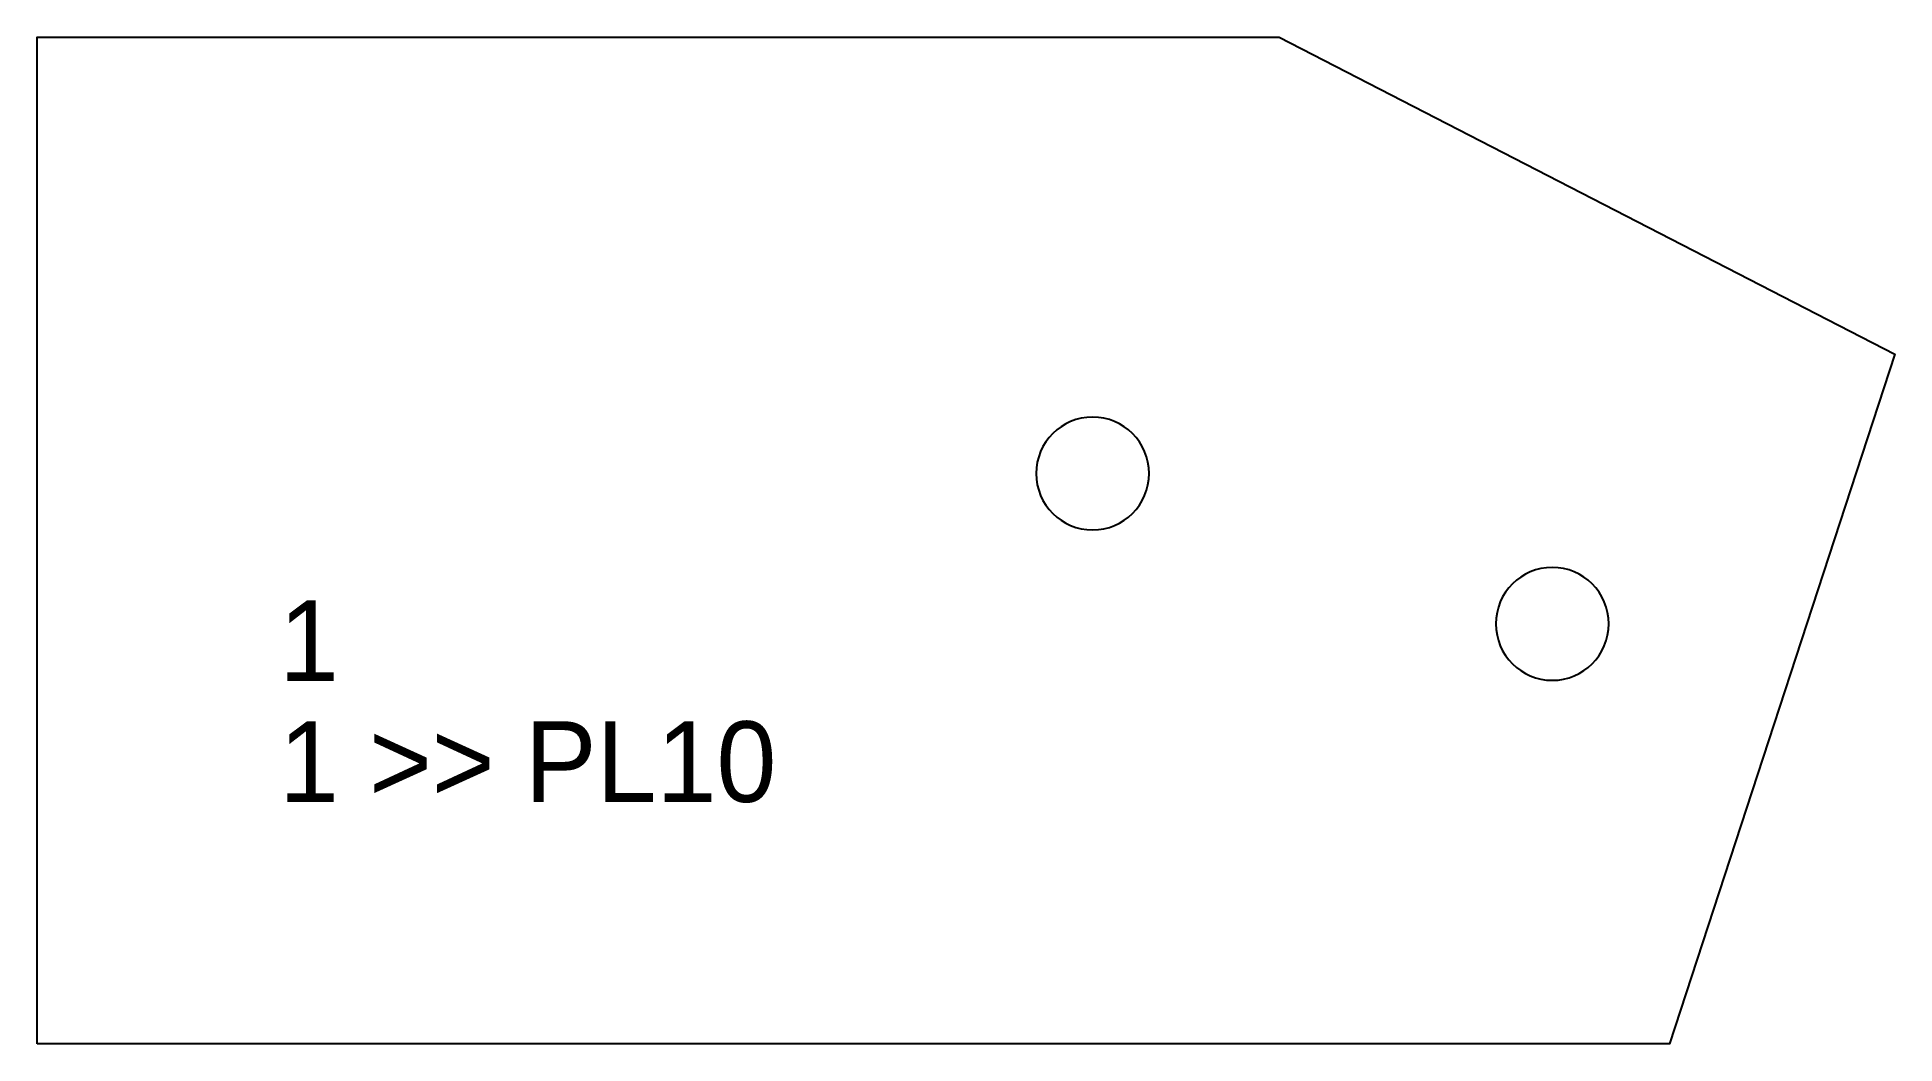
# Model space of a CAD drawing. Extents: x 0 to 230, y 0 to 125.
import ezdxf

# ---------------------------------------------------------------- set-up
doc = ezdxf.new("R2010")
doc.units = 0
for name, color, linetype in [('CUT', 7, 'CONTINUOUS'), ('HOLE', 7, 'CONTINUOUS'), ('SCRIBE', 3, 'CONTINUOUS'), ('TEXT', 7, 'CONTINUOUS')]:
    doc.layers.add(name, color=color, linetype=linetype)

msp = doc.modelspace()

# ---------------------------------------------------------------- linework, layer by layer
at = {"layer": 'CUT', "color": 7, "linetype": 'CONTINUOUS'}
msp.add_lwpolyline([(0, 0), (0, 124.86), (154.08, 124.86), (230.47, 85.54), (202.5, 0)], close=True, dxfattribs=at)
at = {"layer": 'HOLE', "color": 7, "linetype": 'CONTINUOUS'}
for points in [[(130.94, 77.74, 1), (130.94, 63.74, 1)], [(187.97, 59.09, 1), (187.97, 45.09, 1)]]:
    msp.add_lwpolyline(points, format="xyb", close=True, dxfattribs=at)

# ---------------------------------------------------------------- texts
at = {"layer": 'SCRIBE', "color": 3}
msp.add_text('1', height=10, dxfattribs=at).set_placement((30, 45))
at = {"layer": 'TEXT', "color": 7}
msp.add_text('1 >> PL10', height=10, dxfattribs=at).set_placement((30, 30))

doc.saveas('drawing.dxf')
